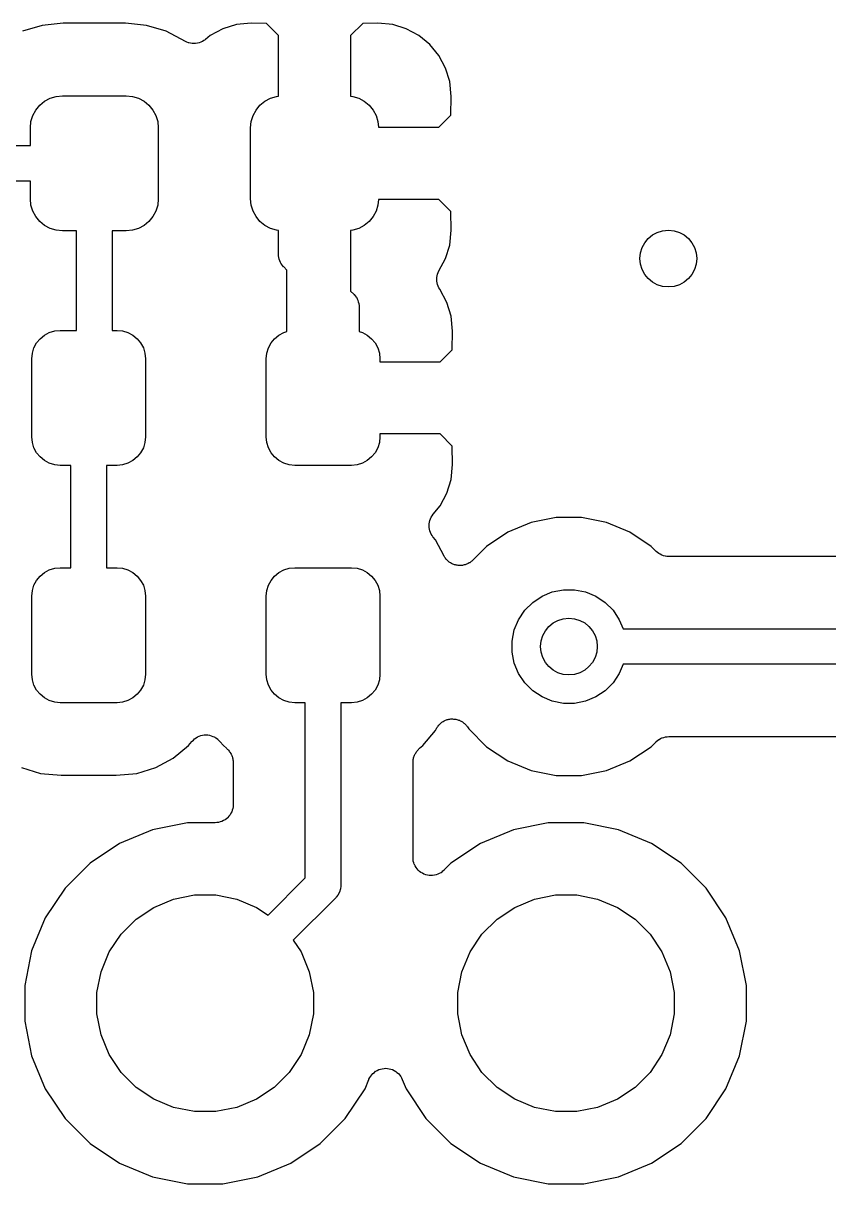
# Model space of a CAD drawing. Extents: x 103 to 213, y -152 to -90.
# Drawn here: x 199.85 to 205.52, y -123.8 to -115.63 of the extents above; entities that cross this region are included whole.
import ezdxf

# ---------------------------------------------------------------- set-up
doc = ezdxf.new("R2010")
doc.units = 0
doc.layers.add('BLACK', color=7, linetype='CONTINUOUS')

msp = doc.modelspace()

# ---------------------------------------------------------------- linework, layer by layer
at = {"layer": 'BLACK', "linetype": 'CONTINUOUS'}
for p, q in [((199.982, -115.649), (199.844, -115.691)), ((200.131, -115.634), (199.982, -115.649)), ((200.569, -115.634), (200.131, -115.634)), ((200.718, -115.649), (200.569, -115.634)), ((200.856, -115.691), (200.718, -115.649)), ((200.991, -115.763), (200.856, -115.691)), ((201.255, -115.673), (201.166, -115.721)), ((201.35, -115.644), (201.255, -115.673)), ((201.455, -115.634), (201.35, -115.644)), ((201.561, -115.636), (201.455, -115.634)), ((201.646, -115.721), (201.561, -115.636)), ((202.239, -115.636), (202.154, -115.721)), ((202.345, -115.634), (202.239, -115.636)), ((202.45, -115.644), (202.345, -115.634)), ((202.545, -115.673), (202.45, -115.644)), ((202.634, -115.721), (202.545, -115.673)), ((201.002, -115.767), (200.991, -115.763)), ((201.013, -115.772), (201.002, -115.767)), ((201.014, -115.772), (201.013, -115.772)), ((201.026, -115.775), (201.014, -115.772)), ((201.014, -115.772), (201.014, -115.772)), ((201.038, -115.777), (201.026, -115.775)), ((201.039, -115.777), (201.038, -115.777)), ((201.038, -115.777), (201.038, -115.777)), ((201.051, -115.777), (201.039, -115.777)), ((201.062, -115.777), (201.051, -115.777)), ((201.063, -115.777), (201.062, -115.777)), ((201.075, -115.775), (201.063, -115.777)), ((201.063, -115.777), (201.063, -115.777)), ((201.087, -115.773), (201.075, -115.775)), ((201.088, -115.772), (201.087, -115.772)), ((201.087, -115.772), (201.087, -115.773)), ((201.099, -115.768), (201.088, -115.772)), ((201.11, -115.763), (201.099, -115.768)), ((201.111, -115.763), (201.11, -115.763)), ((201.11, -115.763), (201.11, -115.763)), ((201.121, -115.756), (201.111, -115.763)), ((201.131, -115.75), (201.121, -115.756)), ((201.132, -115.749), (201.131, -115.749)), ((201.131, -115.749), (201.131, -115.749)), ((201.131, -115.749), (201.131, -115.749)), ((201.131, -115.749), (201.131, -115.75)), ((201.166, -115.721), (201.132, -115.749)), ((201.646, -116.148), (201.646, -115.721)), ((202.154, -115.721), (202.154, -116.148)), ((202.711, -115.784), (202.634, -115.721)), ((202.774, -115.861), (202.711, -115.784)), ((202.822, -115.95), (202.774, -115.861)), ((202.851, -116.045), (202.822, -115.95)), ((202.861, -116.15), (202.851, -116.045)), ((199.966, -116.211), (200, -116.183)), ((200, -116.183), (200.039, -116.162)), ((200.039, -116.162), (200.081, -116.149)), ((200.081, -116.149), (200.125, -116.145)), ((200.125, -116.145), (200.575, -116.145)), ((200.575, -116.145), (200.619, -116.149)), ((200.619, -116.149), (200.661, -116.162)), ((200.661, -116.162), (200.7, -116.183)), ((200.7, -116.183), (200.734, -116.211)), ((201.516, -116.211), (201.55, -116.183)), ((201.55, -116.183), (201.589, -116.162)), ((201.589, -116.162), (201.631, -116.149)), ((201.631, -116.149), (201.646, -116.148)), ((202.154, -116.148), (202.169, -116.149)), ((202.169, -116.149), (202.211, -116.162)), ((202.211, -116.162), (202.25, -116.183)), ((202.25, -116.183), (202.284, -116.211)), ((202.859, -116.281), (202.861, -116.15)), ((199.917, -116.284), (199.938, -116.245)), ((199.938, -116.245), (199.966, -116.211)), ((200.734, -116.211), (200.762, -116.245)), ((200.762, -116.245), (200.783, -116.284)), ((201.467, -116.284), (201.488, -116.245)), ((201.488, -116.245), (201.516, -116.211)), ((202.284, -116.211), (202.312, -116.245)), ((202.312, -116.245), (202.333, -116.284)), ((202.774, -116.366), (202.859, -116.281)), ((199.9, -116.37), (199.904, -116.326)), ((199.904, -116.326), (199.917, -116.284)), ((200.783, -116.284), (200.796, -116.326)), ((200.796, -116.326), (200.8, -116.37)), ((201.45, -116.37), (201.454, -116.326)), ((201.454, -116.326), (201.467, -116.284)), ((202.333, -116.284), (202.346, -116.326)), ((202.346, -116.326), (202.35, -116.366)), ((199.9, -116.495), (199.9, -116.37)), ((200.8, -116.37), (200.8, -116.87)), ((201.45, -116.87), (201.45, -116.37)), ((202.35, -116.366), (202.774, -116.366)), ((199.149, -116.495), (199.9, -116.495)), ((199.9, -116.745), (199.103, -116.745)), ((199.9, -116.87), (199.9, -116.745)), ((199.904, -116.914), (199.9, -116.87)), ((199.917, -116.956), (199.904, -116.914)), ((200.796, -116.914), (200.783, -116.956)), ((200.8, -116.87), (200.796, -116.914)), ((201.454, -116.914), (201.45, -116.87)), ((201.467, -116.956), (201.454, -116.914)), ((202.346, -116.914), (202.333, -116.956)), ((202.35, -116.874), (202.346, -116.914)), ((202.774, -116.874), (202.35, -116.874)), ((202.859, -116.959), (202.774, -116.874)), ((199.938, -116.995), (199.917, -116.956)), ((199.966, -117.029), (199.938, -116.995)), ((200.762, -116.995), (200.734, -117.029)), ((200.783, -116.956), (200.762, -116.995)), ((201.488, -116.995), (201.467, -116.956)), ((201.516, -117.029), (201.488, -116.995)), ((202.312, -116.995), (202.284, -117.029)), ((202.333, -116.956), (202.312, -116.995)), ((202.861, -117.09), (202.859, -116.959)), ((200, -117.057), (199.966, -117.029)), ((200.039, -117.078), (200, -117.057)), ((200.081, -117.091), (200.039, -117.078)), ((200.125, -117.095), (200.081, -117.091)), ((200.225, -117.095), (200.125, -117.095)), ((200.225, -117.795), (200.225, -117.095)), ((200.575, -117.095), (200.475, -117.095)), ((200.475, -117.095), (200.475, -117.795)), ((200.619, -117.091), (200.575, -117.095)), ((200.661, -117.078), (200.619, -117.091)), ((200.7, -117.057), (200.661, -117.078)), ((200.734, -117.029), (200.7, -117.057)), ((201.55, -117.057), (201.516, -117.029)), ((201.589, -117.078), (201.55, -117.057)), ((201.631, -117.091), (201.589, -117.078)), ((201.646, -117.092), (201.631, -117.091)), ((201.646, -117.259), (201.646, -117.092)), ((202.169, -117.091), (202.154, -117.092)), ((202.154, -117.092), (202.154, -117.519)), ((202.211, -117.078), (202.169, -117.091)), ((202.25, -117.057), (202.211, -117.078)), ((202.284, -117.029), (202.25, -117.057)), ((202.851, -117.195), (202.861, -117.09)), ((201.647, -117.27), (201.646, -117.259)), ((202.822, -117.29), (202.851, -117.195)), ((201.648, -117.282), (201.647, -117.27)), ((201.648, -117.283), (201.648, -117.282)), ((201.652, -117.295), (201.648, -117.283)), ((201.648, -117.283), (201.648, -117.283)), ((201.655, -117.306), (201.652, -117.295)), ((201.655, -117.307), (201.655, -117.306)), ((201.656, -117.307), (201.655, -117.307)), ((201.661, -117.318), (201.656, -117.307)), ((201.666, -117.328), (201.661, -117.318)), ((201.667, -117.328), (201.666, -117.328)), ((201.667, -117.329), (201.667, -117.328)), ((201.675, -117.338), (201.667, -117.329)), ((201.682, -117.347), (201.675, -117.338)), ((202.775, -117.377), (202.822, -117.29)), ((201.683, -117.348), (201.682, -117.347)), ((201.683, -117.349), (201.683, -117.348)), ((201.683, -117.348), (201.683, -117.348)), ((201.683, -117.348), (201.683, -117.348)), ((201.706, -117.371), (201.683, -117.349)), ((201.706, -117.803), (201.706, -117.371)), ((202.761, -117.423), (202.764, -117.411)), ((202.761, -117.424), (202.761, -117.423)), ((202.761, -117.423), (202.761, -117.423)), ((202.761, -117.436), (202.761, -117.424)), ((202.764, -117.411), (202.766, -117.4)), ((202.766, -117.399), (202.771, -117.388)), ((202.766, -117.4), (202.766, -117.399)), ((202.766, -117.399), (202.766, -117.399)), ((202.771, -117.388), (202.775, -117.377)), ((202.761, -117.448), (202.761, -117.436)), ((202.761, -117.449), (202.761, -117.448)), ((202.761, -117.448), (202.761, -117.448)), ((202.763, -117.46), (202.761, -117.449)), ((202.765, -117.472), (202.763, -117.46)), ((202.766, -117.473), (202.765, -117.472)), ((202.77, -117.484), (202.766, -117.473)), ((202.766, -117.473), (202.766, -117.473)), ((202.775, -117.495), (202.77, -117.484)), ((202.775, -117.496), (202.775, -117.495)), ((202.781, -117.505), (202.775, -117.496)), ((202.775, -117.496), (202.775, -117.496)), ((202.832, -117.6), (202.781, -117.505)), ((202.154, -117.519), (202.177, -117.541)), ((202.177, -117.541), (202.177, -117.542)), ((202.177, -117.542), (202.177, -117.542)), ((202.177, -117.542), (202.177, -117.542)), ((202.177, -117.542), (202.178, -117.543)), ((202.178, -117.543), (202.185, -117.552)), ((202.185, -117.552), (202.193, -117.561)), ((202.193, -117.561), (202.193, -117.562)), ((202.193, -117.562), (202.194, -117.562)), ((202.194, -117.562), (202.199, -117.573)), ((202.199, -117.573), (202.204, -117.583)), ((202.204, -117.583), (202.205, -117.583)), ((202.205, -117.583), (202.205, -117.584)), ((202.205, -117.584), (202.208, -117.595)), ((202.208, -117.595), (202.212, -117.607)), ((202.212, -117.607), (202.212, -117.607)), ((202.212, -117.607), (202.212, -117.608)), ((202.212, -117.608), (202.213, -117.62)), ((202.213, -117.62), (202.214, -117.631)), ((202.214, -117.631), (202.214, -117.803)), ((202.861, -117.695), (202.832, -117.6)), ((202.871, -117.8), (202.861, -117.695)), ((199.969, -117.854), (199.999, -117.829)), ((199.999, -117.829), (200.033, -117.81)), ((200.033, -117.81), (200.071, -117.799)), ((200.071, -117.799), (200.11, -117.795)), ((200.11, -117.795), (200.225, -117.795)), ((200.475, -117.795), (200.51, -117.795)), ((200.51, -117.795), (200.549, -117.799)), ((200.549, -117.799), (200.587, -117.81)), ((200.587, -117.81), (200.621, -117.829)), ((200.621, -117.829), (200.651, -117.854)), ((201.619, -117.854), (201.649, -117.829)), ((201.649, -117.829), (201.683, -117.81)), ((201.683, -117.81), (201.706, -117.803)), ((202.214, -117.803), (202.237, -117.81)), ((202.237, -117.81), (202.271, -117.829)), ((202.271, -117.829), (202.301, -117.854)), ((202.869, -117.931), (202.871, -117.8)), ((199.925, -117.918), (199.944, -117.884)), ((199.944, -117.884), (199.969, -117.854)), ((200.651, -117.854), (200.676, -117.884)), ((200.676, -117.884), (200.695, -117.918)), ((201.575, -117.918), (201.594, -117.884)), ((201.594, -117.884), (201.619, -117.854)), ((202.301, -117.854), (202.326, -117.884)), ((202.326, -117.884), (202.345, -117.918)), ((199.91, -117.995), (199.914, -117.956)), ((199.91, -118.545), (199.91, -117.995)), ((199.914, -117.956), (199.925, -117.918)), ((200.695, -117.918), (200.706, -117.956)), ((200.706, -117.956), (200.71, -117.995)), ((200.71, -117.995), (200.71, -118.545)), ((201.56, -117.995), (201.564, -117.956)), ((201.56, -118.545), (201.56, -117.995)), ((201.564, -117.956), (201.575, -117.918)), ((202.345, -117.918), (202.356, -117.956)), ((202.356, -117.956), (202.36, -117.995)), ((202.36, -117.995), (202.36, -118.016)), ((202.784, -118.016), (202.869, -117.931)), ((202.36, -118.016), (202.784, -118.016)), ((199.914, -118.584), (199.91, -118.545)), ((200.71, -118.545), (200.706, -118.584)), ((201.564, -118.584), (201.56, -118.545)), ((202.36, -118.545), (202.356, -118.584)), ((202.784, -118.524), (202.36, -118.524)), ((202.36, -118.524), (202.36, -118.545)), ((202.869, -118.609), (202.784, -118.524)), ((199.925, -118.622), (199.914, -118.584)), ((199.944, -118.656), (199.925, -118.622)), ((200.695, -118.622), (200.676, -118.656)), ((200.706, -118.584), (200.695, -118.622)), ((201.575, -118.622), (201.564, -118.584)), ((201.594, -118.656), (201.575, -118.622)), ((202.345, -118.622), (202.326, -118.656)), ((202.356, -118.584), (202.345, -118.622)), ((202.871, -118.74), (202.869, -118.609)), ((199.969, -118.686), (199.944, -118.656)), ((199.999, -118.711), (199.969, -118.686)), ((200.033, -118.73), (199.999, -118.711)), ((200.071, -118.741), (200.033, -118.73)), ((200.587, -118.73), (200.549, -118.741)), ((200.621, -118.711), (200.587, -118.73)), ((200.651, -118.686), (200.621, -118.711)), ((200.676, -118.656), (200.651, -118.686)), ((201.619, -118.686), (201.594, -118.656)), ((201.649, -118.711), (201.619, -118.686)), ((201.683, -118.73), (201.649, -118.711)), ((201.721, -118.741), (201.683, -118.73)), ((202.237, -118.73), (202.199, -118.741)), ((202.271, -118.711), (202.237, -118.73)), ((202.301, -118.686), (202.271, -118.711)), ((202.326, -118.656), (202.301, -118.686)), ((200.11, -118.745), (200.071, -118.741)), ((200.185, -118.745), (200.11, -118.745)), ((200.185, -119.465), (200.185, -118.745)), ((200.51, -118.745), (200.435, -118.745)), ((200.435, -118.745), (200.435, -119.465)), ((200.549, -118.741), (200.51, -118.745)), ((201.76, -118.745), (201.721, -118.741)), ((202.16, -118.745), (201.76, -118.745)), ((202.199, -118.741), (202.16, -118.745)), ((202.861, -118.845), (202.871, -118.74)), ((202.832, -118.94), (202.861, -118.845)), ((202.784, -119.029), (202.832, -118.94)), ((202.735, -119.089), (202.784, -119.029)), ((202.709, -119.145), (202.711, -119.133)), ((202.711, -119.133), (202.711, -119.132)), ((202.711, -119.132), (202.712, -119.132)), ((202.712, -119.132), (202.716, -119.121)), ((202.716, -119.121), (202.721, -119.11)), ((202.721, -119.109), (202.728, -119.099)), ((202.721, -119.11), (202.721, -119.109)), ((202.721, -119.11), (202.721, -119.11)), ((202.728, -119.099), (202.735, -119.089)), ((203.601, -119.112), (203.425, -119.147)), ((203.779, -119.112), (203.601, -119.112)), ((203.955, -119.147), (203.779, -119.112)), ((202.706, -119.156), (202.709, -119.145)), ((202.706, -119.157), (202.706, -119.156)), ((202.706, -119.169), (202.706, -119.157)), ((202.706, -119.157), (202.706, -119.157)), ((202.706, -119.181), (202.706, -119.169)), ((202.706, -119.182), (202.706, -119.181)), ((202.706, -119.181), (202.706, -119.181)), ((202.709, -119.194), (202.706, -119.182)), ((202.711, -119.205), (202.709, -119.194)), ((202.711, -119.206), (202.711, -119.205)), ((202.715, -119.217), (202.711, -119.206)), ((202.711, -119.206), (202.711, -119.206)), ((202.72, -119.228), (202.715, -119.217)), ((203.26, -119.215), (203.111, -119.315)), ((203.425, -119.147), (203.26, -119.215)), ((204.12, -119.215), (203.955, -119.147)), ((204.269, -119.315), (204.12, -119.215)), ((202.72, -119.229), (202.72, -119.228)), ((202.727, -119.239), (202.72, -119.229)), ((202.72, -119.229), (202.72, -119.229)), ((202.733, -119.249), (202.727, -119.239)), ((202.734, -119.25), (202.733, -119.249)), ((202.735, -119.251), (202.734, -119.25)), ((202.734, -119.25), (202.734, -119.25)), ((202.734, -119.25), (202.734, -119.25)), ((202.751, -119.27), (202.735, -119.251)), ((202.811, -119.383), (202.751, -119.27)), ((202.814, -119.388), (202.811, -119.383)), ((203.111, -119.315), (203.013, -119.413)), ((204.304, -119.35), (204.269, -119.315)), ((204.313, -119.357), (204.304, -119.35)), ((204.322, -119.365), (204.313, -119.357)), ((204.323, -119.365), (204.322, -119.365)), ((204.323, -119.366), (204.323, -119.365)), ((204.333, -119.371), (204.323, -119.366)), ((204.344, -119.377), (204.333, -119.371)), ((204.345, -119.377), (204.344, -119.377)), ((204.344, -119.377), (204.344, -119.377)), ((204.356, -119.381), (204.345, -119.377)), ((204.367, -119.384), (204.356, -119.381)), ((204.368, -119.384), (204.367, -119.384)), ((204.369, -119.384), (204.368, -119.384)), ((204.38, -119.386), (204.369, -119.384)), ((204.392, -119.387), (204.38, -119.386)), ((200.071, -119.469), (200.11, -119.465)), ((200.11, -119.465), (200.185, -119.465)), ((200.435, -119.465), (200.51, -119.465)), ((200.51, -119.465), (200.549, -119.469)), ((201.721, -119.469), (201.76, -119.465)), ((201.76, -119.465), (202.16, -119.465)), ((202.16, -119.465), (202.199, -119.469)), ((202.817, -119.393), (202.814, -119.388)), ((202.821, -119.398), (202.817, -119.393)), ((202.825, -119.404), (202.821, -119.398)), ((202.829, -119.408), (202.825, -119.404)), ((202.833, -119.412), (202.829, -119.408)), ((202.838, -119.417), (202.833, -119.412)), ((202.842, -119.421), (202.838, -119.417)), ((202.847, -119.425), (202.842, -119.421)), ((202.852, -119.428), (202.847, -119.425)), ((202.857, -119.431), (202.852, -119.428)), ((202.863, -119.435), (202.857, -119.431)), ((202.868, -119.437), (202.863, -119.435)), ((202.873, -119.44), (202.868, -119.437)), ((202.88, -119.442), (202.873, -119.44)), ((202.886, -119.445), (202.88, -119.442)), ((202.891, -119.446), (202.886, -119.445)), ((202.897, -119.448), (202.891, -119.446)), ((202.904, -119.448), (202.897, -119.448)), ((202.91, -119.45), (202.904, -119.448)), ((202.916, -119.45), (202.91, -119.45)), ((202.922, -119.45), (202.916, -119.45)), ((202.928, -119.45), (202.922, -119.45)), ((202.935, -119.45), (202.928, -119.45)), ((202.941, -119.449), (202.935, -119.45)), ((202.946, -119.448), (202.941, -119.449)), ((202.953, -119.446), (202.946, -119.448)), ((202.959, -119.445), (202.953, -119.446)), ((202.965, -119.443), (202.959, -119.445)), ((202.97, -119.441), (202.965, -119.443)), ((202.976, -119.438), (202.97, -119.441)), ((202.982, -119.436), (202.976, -119.438)), ((202.987, -119.432), (202.982, -119.436)), ((202.992, -119.43), (202.987, -119.432)), ((202.997, -119.426), (202.992, -119.43)), ((203.003, -119.422), (202.997, -119.426)), ((203.007, -119.418), (203.003, -119.422)), ((203.012, -119.414), (203.007, -119.418)), ((203.013, -119.413), (203.012, -119.414)), ((204.393, -119.387), (204.392, -119.387)), ((204.394, -119.387), (204.393, -119.387)), ((204.393, -119.387), (204.393, -119.387)), ((204.393, -119.387), (204.393, -119.387)), ((206.844, -119.387), (204.394, -119.387)), ((199.944, -119.554), (199.969, -119.524)), ((199.969, -119.524), (199.999, -119.499)), ((199.999, -119.499), (200.033, -119.48)), ((200.033, -119.48), (200.071, -119.469)), ((200.549, -119.469), (200.587, -119.48)), ((200.587, -119.48), (200.621, -119.499)), ((200.621, -119.499), (200.651, -119.524)), ((200.651, -119.524), (200.676, -119.554)), ((201.594, -119.554), (201.619, -119.524)), ((201.619, -119.524), (201.649, -119.499)), ((201.649, -119.499), (201.683, -119.48)), ((201.683, -119.48), (201.721, -119.469)), ((202.199, -119.469), (202.237, -119.48)), ((202.237, -119.48), (202.271, -119.499)), ((202.271, -119.499), (202.301, -119.524)), ((202.301, -119.524), (202.326, -119.554)), ((199.91, -119.665), (199.914, -119.626)), ((199.914, -119.626), (199.925, -119.588)), ((199.925, -119.588), (199.944, -119.554)), ((200.676, -119.554), (200.695, -119.588)), ((200.695, -119.588), (200.706, -119.626)), ((200.706, -119.626), (200.71, -119.665)), ((201.56, -119.665), (201.564, -119.626)), ((201.564, -119.626), (201.575, -119.588)), ((201.575, -119.588), (201.594, -119.554)), ((202.326, -119.554), (202.345, -119.588)), ((202.345, -119.588), (202.356, -119.626)), ((202.356, -119.626), (202.36, -119.665)), ((203.573, -119.635), (203.651, -119.62)), ((203.651, -119.62), (203.729, -119.62)), ((203.729, -119.62), (203.807, -119.635)), ((199.91, -120.215), (199.91, -119.665)), ((200.71, -119.665), (200.71, -120.215)), ((201.56, -120.215), (201.56, -119.665)), ((202.36, -119.665), (202.36, -120.215)), ((203.379, -119.765), (203.435, -119.709)), ((203.435, -119.709), (203.501, -119.666)), ((203.501, -119.666), (203.573, -119.635)), ((203.807, -119.635), (203.879, -119.666)), ((203.879, -119.666), (203.945, -119.709)), ((203.945, -119.709), (204.001, -119.765)), ((203.336, -119.831), (203.379, -119.765)), ((204.001, -119.765), (204.044, -119.831)), ((203.305, -119.903), (203.336, -119.831)), ((204.044, -119.831), (204.071, -119.895)), ((203.29, -119.981), (203.305, -119.903)), ((204.071, -119.895), (207.42, -119.895)), ((203.29, -120.059), (203.29, -119.981)), ((203.305, -120.137), (203.29, -120.059)), ((203.336, -120.209), (203.305, -120.137)), ((204.071, -120.145), (204.044, -120.209)), ((207.422, -120.145), (204.071, -120.145)), ((199.914, -120.254), (199.91, -120.215)), ((199.925, -120.292), (199.914, -120.254)), ((200.706, -120.254), (200.695, -120.292)), ((200.71, -120.215), (200.706, -120.254)), ((201.564, -120.254), (201.56, -120.215)), ((201.575, -120.292), (201.564, -120.254)), ((202.356, -120.254), (202.345, -120.292)), ((202.36, -120.215), (202.356, -120.254)), ((203.379, -120.275), (203.336, -120.209)), ((203.435, -120.331), (203.379, -120.275)), ((204.001, -120.275), (203.945, -120.331)), ((204.044, -120.209), (204.001, -120.275)), ((199.944, -120.326), (199.925, -120.292)), ((199.969, -120.356), (199.944, -120.326)), ((199.999, -120.381), (199.969, -120.356)), ((200.651, -120.356), (200.621, -120.381)), ((200.676, -120.326), (200.651, -120.356)), ((200.695, -120.292), (200.676, -120.326)), ((201.594, -120.326), (201.575, -120.292)), ((201.619, -120.356), (201.594, -120.326)), ((201.649, -120.381), (201.619, -120.356)), ((202.301, -120.356), (202.271, -120.381)), ((202.326, -120.326), (202.301, -120.356)), ((202.345, -120.292), (202.326, -120.326)), ((203.501, -120.374), (203.435, -120.331)), ((203.945, -120.331), (203.879, -120.374)), ((200.033, -120.4), (199.999, -120.381)), ((200.071, -120.411), (200.033, -120.4)), ((200.11, -120.415), (200.071, -120.411)), ((200.51, -120.415), (200.11, -120.415)), ((200.549, -120.411), (200.51, -120.415)), ((200.587, -120.4), (200.549, -120.411)), ((200.621, -120.381), (200.587, -120.4)), ((201.683, -120.4), (201.649, -120.381)), ((201.721, -120.411), (201.683, -120.4)), ((201.76, -120.415), (201.721, -120.411)), ((201.835, -120.415), (201.76, -120.415)), ((201.835, -121.648), (201.835, -120.415)), ((202.16, -120.415), (202.085, -120.415)), ((202.085, -120.415), (202.085, -121.694)), ((202.199, -120.411), (202.16, -120.415)), ((202.237, -120.4), (202.199, -120.411)), ((202.271, -120.381), (202.237, -120.4)), ((203.573, -120.405), (203.501, -120.374)), ((203.651, -120.42), (203.573, -120.405)), ((203.729, -120.42), (203.651, -120.42)), ((203.807, -120.405), (203.729, -120.42)), ((203.879, -120.374), (203.807, -120.405)), ((202.852, -120.531), (202.859, -120.529)), ((202.859, -120.529), (202.865, -120.529)), ((202.865, -120.529), (202.871, -120.529)), ((202.871, -120.529), (202.877, -120.53)), ((202.877, -120.53), (202.884, -120.53)), ((202.884, -120.53), (202.889, -120.531)), ((202.662, -120.717), (202.751, -120.61)), ((202.751, -120.61), (202.758, -120.596)), ((202.758, -120.596), (202.759, -120.594)), ((202.759, -120.594), (202.762, -120.59)), ((202.762, -120.59), (202.765, -120.584)), ((202.765, -120.584), (202.769, -120.579)), ((202.769, -120.579), (202.773, -120.574)), ((202.773, -120.574), (202.777, -120.57)), ((202.777, -120.57), (202.781, -120.565)), ((202.781, -120.565), (202.786, -120.561)), ((202.786, -120.561), (202.791, -120.557)), ((202.791, -120.557), (202.796, -120.553)), ((202.796, -120.553), (202.8, -120.55)), ((202.8, -120.55), (202.806, -120.547)), ((202.806, -120.547), (202.811, -120.543)), ((202.811, -120.543), (202.817, -120.541)), ((202.817, -120.541), (202.822, -120.538)), ((202.822, -120.538), (202.828, -120.536)), ((202.828, -120.536), (202.834, -120.534)), ((202.834, -120.534), (202.84, -120.533)), ((202.84, -120.533), (202.846, -120.531)), ((202.846, -120.531), (202.852, -120.531)), ((202.889, -120.531), (202.895, -120.531)), ((202.895, -120.531), (202.902, -120.533)), ((202.902, -120.533), (202.908, -120.535)), ((202.908, -120.535), (202.913, -120.537)), ((202.913, -120.537), (202.919, -120.539)), ((202.919, -120.539), (202.925, -120.542)), ((202.925, -120.542), (202.931, -120.544)), ((202.931, -120.544), (202.936, -120.548)), ((202.936, -120.548), (202.941, -120.55)), ((202.941, -120.55), (202.946, -120.555)), ((202.946, -120.555), (202.951, -120.558)), ((202.951, -120.558), (202.955, -120.562)), ((202.955, -120.562), (202.96, -120.566)), ((202.96, -120.566), (202.964, -120.571)), ((202.964, -120.571), (202.969, -120.576)), ((202.969, -120.576), (202.972, -120.581)), ((202.972, -120.581), (202.976, -120.585)), ((202.976, -120.585), (202.985, -120.599)), ((202.985, -120.599), (203.111, -120.725)), ((201.012, -120.717), (201.037, -120.688)), ((201.037, -120.687), (201.038, -120.686)), ((201.037, -120.688), (201.037, -120.687)), ((201.037, -120.687), (201.037, -120.687)), ((201.037, -120.687), (201.037, -120.687)), ((201.038, -120.686), (201.047, -120.678)), ((201.047, -120.678), (201.055, -120.669)), ((201.055, -120.669), (201.055, -120.669)), ((201.055, -120.669), (201.056, -120.669)), ((201.056, -120.669), (201.066, -120.662)), ((201.066, -120.662), (201.076, -120.656)), ((201.076, -120.656), (201.077, -120.655)), ((201.076, -120.656), (201.076, -120.656)), ((201.077, -120.655), (201.088, -120.651)), ((201.088, -120.651), (201.099, -120.646)), ((201.099, -120.646), (201.099, -120.646)), ((201.099, -120.646), (201.1, -120.646)), ((201.1, -120.646), (201.111, -120.644)), ((201.111, -120.644), (201.123, -120.642)), ((201.123, -120.642), (201.123, -120.642)), ((201.123, -120.642), (201.124, -120.642)), ((201.124, -120.642), (201.136, -120.642)), ((201.136, -120.642), (201.148, -120.642)), ((201.148, -120.642), (201.148, -120.642)), ((201.148, -120.642), (201.149, -120.642)), ((201.149, -120.642), (201.16, -120.644)), ((201.16, -120.644), (201.172, -120.647)), ((201.172, -120.647), (201.173, -120.647)), ((201.173, -120.647), (201.173, -120.647)), ((201.173, -120.647), (201.184, -120.652)), ((201.184, -120.652), (201.195, -120.656)), ((201.195, -120.656), (201.195, -120.656)), ((201.195, -120.656), (201.196, -120.657)), ((201.196, -120.657), (201.206, -120.663)), ((201.206, -120.663), (201.216, -120.67)), ((201.216, -120.67), (201.216, -120.67)), ((201.216, -120.67), (201.216, -120.671)), ((201.216, -120.671), (201.225, -120.679)), ((201.225, -120.679), (201.233, -120.688)), ((201.233, -120.688), (201.258, -120.717)), ((204.269, -120.725), (204.304, -120.69)), ((204.304, -120.69), (204.305, -120.689)), ((204.304, -120.69), (204.304, -120.69)), ((204.304, -120.69), (204.304, -120.69)), ((204.304, -120.69), (204.304, -120.69)), ((204.305, -120.689), (204.314, -120.682)), ((204.314, -120.682), (204.323, -120.674)), ((204.323, -120.674), (204.324, -120.674)), ((204.324, -120.674), (204.325, -120.673)), ((204.325, -120.673), (204.335, -120.668)), ((204.335, -120.668), (204.345, -120.663)), ((204.345, -120.663), (204.346, -120.662)), ((204.346, -120.662), (204.347, -120.662)), ((204.347, -120.662), (204.358, -120.659)), ((204.358, -120.659), (204.369, -120.655)), ((204.369, -120.655), (204.37, -120.655)), ((204.37, -120.655), (204.382, -120.654)), ((204.37, -120.655), (204.37, -120.655)), ((204.382, -120.654), (204.394, -120.653)), ((204.394, -120.653), (207.06, -120.653)), ((200.905, -120.806), (201.012, -120.717)), ((201.258, -120.717), (201.281, -120.736)), ((201.281, -120.736), (201.282, -120.737)), ((201.282, -120.737), (201.286, -120.741)), ((201.286, -120.741), (201.29, -120.745)), ((201.29, -120.745), (201.294, -120.75)), ((201.294, -120.75), (201.299, -120.755)), ((201.299, -120.755), (201.302, -120.76)), ((201.302, -120.76), (201.306, -120.764)), ((201.306, -120.764), (201.309, -120.77)), ((201.309, -120.77), (201.313, -120.776)), ((202.606, -120.779), (202.608, -120.774)), ((202.608, -120.774), (202.612, -120.769)), ((202.612, -120.769), (202.615, -120.763)), ((202.615, -120.763), (202.619, -120.758)), ((202.619, -120.758), (202.622, -120.754)), ((202.622, -120.754), (202.627, -120.749)), ((202.627, -120.749), (202.631, -120.744)), ((202.631, -120.744), (202.635, -120.74)), ((202.635, -120.74), (202.639, -120.736)), ((202.639, -120.736), (202.662, -120.717)), ((203.111, -120.725), (203.26, -120.825)), ((204.12, -120.825), (204.269, -120.725)), ((200.782, -120.871), (200.905, -120.806)), ((201.313, -120.776), (201.315, -120.781)), ((201.315, -120.781), (201.317, -120.786)), ((201.317, -120.786), (201.319, -120.793)), ((201.319, -120.793), (201.322, -120.799)), ((201.322, -120.799), (201.323, -120.804)), ((201.323, -120.804), (201.325, -120.81)), ((201.325, -120.81), (201.325, -120.817)), ((201.325, -120.817), (201.327, -120.823)), ((201.327, -120.823), (201.326, -120.829)), ((201.326, -120.829), (201.327, -120.834)), ((201.327, -120.834), (201.327, -121.133)), ((202.593, -120.833), (202.594, -120.827)), ((202.593, -120.834), (202.593, -120.833)), ((202.593, -121.504), (202.593, -120.834)), ((202.594, -120.821), (202.595, -120.815)), ((202.594, -120.827), (202.594, -120.821)), ((202.595, -120.815), (202.596, -120.808)), ((202.596, -120.808), (202.597, -120.803)), ((202.597, -120.803), (202.599, -120.797)), ((202.599, -120.797), (202.601, -120.791)), ((202.601, -120.791), (202.603, -120.784)), ((202.603, -120.784), (202.606, -120.779)), ((203.26, -120.825), (203.425, -120.893)), ((203.955, -120.893), (204.12, -120.825)), ((199.838, -120.871), (199.971, -120.912)), ((199.971, -120.912), (200.116, -120.926)), ((200.116, -120.926), (200.504, -120.926)), ((200.504, -120.926), (200.649, -120.912)), ((200.649, -120.912), (200.782, -120.871)), ((203.425, -120.893), (203.601, -120.928)), ((203.601, -120.928), (203.779, -120.928)), ((203.779, -120.928), (203.955, -120.893)), ((201.317, -121.183), (201.311, -121.193)), ((201.321, -121.171), (201.317, -121.182)), ((201.317, -121.182), (201.317, -121.183)), ((201.317, -121.183), (201.317, -121.183)), ((201.324, -121.159), (201.321, -121.171)), ((201.326, -121.147), (201.324, -121.159)), ((201.324, -121.159), (201.324, -121.159)), ((201.324, -121.159), (201.324, -121.159)), ((201.327, -121.135), (201.326, -121.147)), ((201.327, -121.133), (201.327, -121.134)), ((201.327, -121.134), (201.327, -121.134)), ((201.327, -121.134), (201.327, -121.134)), ((201.327, -121.134), (201.327, -121.135)), ((201.005, -121.26), (200.76, -121.309)), ((201.2, -121.26), (201.005, -121.26)), ((201.212, -121.259), (201.2, -121.26)), ((201.224, -121.258), (201.212, -121.259)), ((201.225, -121.258), (201.224, -121.258)), ((201.224, -121.258), (201.224, -121.258)), ((201.236, -121.254), (201.225, -121.258)), ((201.248, -121.251), (201.236, -121.254)), ((201.259, -121.245), (201.248, -121.25)), ((201.248, -121.25), (201.248, -121.251)), ((201.248, -121.251), (201.248, -121.251)), ((201.27, -121.239), (201.259, -121.245)), ((201.28, -121.231), (201.27, -121.239)), ((201.27, -121.239), (201.27, -121.239)), ((201.27, -121.239), (201.27, -121.239)), ((201.289, -121.224), (201.28, -121.231)), ((201.297, -121.214), (201.289, -121.223)), ((201.289, -121.223), (201.289, -121.223)), ((201.289, -121.223), (201.289, -121.224)), ((201.305, -121.205), (201.297, -121.214)), ((201.311, -121.193), (201.305, -121.204)), ((201.305, -121.204), (201.305, -121.204)), ((201.305, -121.204), (201.305, -121.205)), ((203.545, -121.26), (203.3, -121.309)), ((203.795, -121.26), (203.545, -121.26)), ((204.04, -121.309), (203.795, -121.26)), ((200.76, -121.309), (200.528, -121.405)), ((203.3, -121.309), (203.068, -121.405)), ((204.272, -121.405), (204.04, -121.309)), ((200.528, -121.405), (200.32, -121.544)), ((203.068, -121.405), (202.86, -121.544)), ((204.48, -121.544), (204.272, -121.405)), ((202.594, -121.517), (202.593, -121.504)), ((200.32, -121.544), (200.144, -121.72)), ((202.595, -121.529), (202.594, -121.517)), ((202.599, -121.541), (202.595, -121.529)), ((202.595, -121.529), (202.595, -121.529)), ((202.595, -121.529), (202.595, -121.529)), ((202.602, -121.552), (202.599, -121.541)), ((202.603, -121.553), (202.602, -121.552)), ((202.608, -121.563), (202.603, -121.553)), ((202.603, -121.553), (202.603, -121.553)), ((202.614, -121.574), (202.608, -121.563)), ((202.614, -121.575), (202.614, -121.574)), ((202.614, -121.574), (202.614, -121.574)), ((202.622, -121.584), (202.614, -121.575)), ((202.63, -121.594), (202.622, -121.584)), ((202.86, -121.544), (202.81, -121.594)), ((204.656, -121.72), (204.48, -121.544)), ((201.573, -121.91), (201.835, -121.648)), ((202.639, -121.602), (202.63, -121.594)), ((202.63, -121.594), (202.63, -121.594)), ((202.63, -121.594), (202.63, -121.594)), ((202.649, -121.609), (202.639, -121.602)), ((202.649, -121.61), (202.649, -121.609)), ((202.649, -121.609), (202.649, -121.609)), ((202.66, -121.615), (202.649, -121.61)), ((202.67, -121.621), (202.66, -121.615)), ((202.671, -121.621), (202.67, -121.621)), ((202.682, -121.625), (202.671, -121.621)), ((202.671, -121.621), (202.671, -121.621)), ((202.694, -121.629), (202.682, -121.625)), ((202.707, -121.63), (202.694, -121.629)), ((202.694, -121.629), (202.694, -121.629)), ((202.694, -121.629), (202.694, -121.629)), ((202.719, -121.631), (202.707, -121.63)), ((202.731, -121.63), (202.719, -121.631)), ((202.719, -121.631), (202.719, -121.631)), ((202.719, -121.631), (202.719, -121.631)), ((202.743, -121.629), (202.731, -121.63)), ((202.744, -121.629), (202.743, -121.629)), ((202.755, -121.626), (202.744, -121.629)), ((202.744, -121.629), (202.744, -121.629)), ((202.767, -121.622), (202.755, -121.626)), ((202.768, -121.622), (202.767, -121.622)), ((202.767, -121.622), (202.767, -121.622)), ((202.778, -121.616), (202.768, -121.622)), ((202.789, -121.611), (202.778, -121.616)), ((202.79, -121.611), (202.789, -121.611)), ((202.789, -121.611), (202.789, -121.611)), ((202.799, -121.603), (202.79, -121.611)), ((202.809, -121.595), (202.799, -121.603)), ((202.81, -121.594), (202.809, -121.595)), ((202.809, -121.595), (202.809, -121.595)), ((202.809, -121.595), (202.809, -121.595)), ((202.809, -121.595), (202.809, -121.595)), ((200.144, -121.72), (200.005, -121.928)), ((202.076, -121.748), (202.064, -121.77)), ((202.083, -121.725), (202.076, -121.748)), ((202.085, -121.706), (202.083, -121.725)), ((202.085, -121.694), (202.086, -121.7)), ((202.086, -121.7), (202.085, -121.706)), ((202.085, -121.706), (202.085, -121.706)), ((204.795, -121.928), (204.656, -121.72)), ((200.769, -121.855), (200.908, -121.797)), ((200.908, -121.797), (201.055, -121.768)), ((201.055, -121.768), (201.205, -121.768)), ((201.205, -121.768), (201.352, -121.797)), ((201.352, -121.797), (201.491, -121.855)), ((202.044, -121.793), (201.75, -122.087)), ((202.049, -121.789), (202.044, -121.793)), ((202.053, -121.784), (202.049, -121.789)), ((202.064, -121.77), (202.053, -121.784)), ((202.053, -121.784), (202.053, -121.784)), ((202.064, -121.77), (202.064, -121.77)), ((203.309, -121.855), (203.448, -121.797)), ((203.448, -121.797), (203.595, -121.768)), ((203.595, -121.768), (203.745, -121.768)), ((203.745, -121.768), (203.892, -121.797)), ((203.892, -121.797), (204.031, -121.855)), ((200.644, -121.938), (200.769, -121.855)), ((201.491, -121.855), (201.573, -121.91)), ((203.184, -121.938), (203.309, -121.855)), ((204.031, -121.855), (204.156, -121.938)), ((200.005, -121.928), (199.909, -122.16)), ((200.538, -122.044), (200.644, -121.938)), ((203.078, -122.044), (203.184, -121.938)), ((204.156, -121.938), (204.262, -122.044)), ((204.891, -122.16), (204.795, -121.928)), ((200.455, -122.169), (200.538, -122.044)), ((202.995, -122.169), (203.078, -122.044)), ((204.262, -122.044), (204.345, -122.169)), ((199.909, -122.16), (199.86, -122.405)), ((201.75, -122.087), (201.805, -122.169)), ((204.94, -122.405), (204.891, -122.16)), ((200.397, -122.308), (200.455, -122.169)), ((201.805, -122.169), (201.863, -122.308)), ((202.937, -122.308), (202.995, -122.169)), ((204.345, -122.169), (204.403, -122.308)), ((200.368, -122.455), (200.397, -122.308)), ((201.863, -122.308), (201.892, -122.455)), ((202.908, -122.455), (202.937, -122.308)), ((204.403, -122.308), (204.432, -122.455)), ((199.86, -122.405), (199.86, -122.655)), ((204.94, -122.655), (204.94, -122.405)), ((200.368, -122.605), (200.368, -122.455)), ((201.892, -122.455), (201.892, -122.605)), ((202.908, -122.605), (202.908, -122.455)), ((204.432, -122.455), (204.432, -122.605)), ((200.397, -122.752), (200.368, -122.605)), ((201.892, -122.605), (201.863, -122.752)), ((202.937, -122.752), (202.908, -122.605)), ((204.432, -122.605), (204.403, -122.752)), ((199.86, -122.655), (199.909, -122.9)), ((204.891, -122.9), (204.94, -122.655)), ((200.455, -122.891), (200.397, -122.752)), ((201.863, -122.752), (201.805, -122.891)), ((202.995, -122.891), (202.937, -122.752)), ((204.403, -122.752), (204.345, -122.891)), ((200.538, -123.016), (200.455, -122.891)), ((201.805, -122.891), (201.722, -123.016)), ((203.078, -123.016), (202.995, -122.891)), ((204.345, -122.891), (204.262, -123.016)), ((199.909, -122.9), (200.005, -123.132)), ((204.795, -123.132), (204.891, -122.9)), ((200.644, -123.122), (200.538, -123.016)), ((201.722, -123.016), (201.616, -123.122)), ((202.283, -123.064), (202.289, -123.053)), ((202.289, -123.053), (202.295, -123.043)), ((202.295, -123.043), (202.303, -123.033)), ((202.295, -123.043), (202.295, -123.043)), ((202.295, -123.043), (202.295, -123.043)), ((202.303, -123.033), (202.311, -123.024)), ((202.311, -123.024), (202.321, -123.016)), ((202.311, -123.024), (202.311, -123.024)), ((202.311, -123.024), (202.311, -123.024)), ((202.321, -123.016), (202.33, -123.008)), ((202.33, -123.008), (202.33, -123.008)), ((202.33, -123.008), (202.331, -123.008)), ((202.331, -123.008), (202.341, -123.003)), ((202.341, -123.003), (202.352, -122.997)), ((202.352, -122.997), (202.352, -122.997)), ((202.352, -122.997), (202.353, -122.997)), ((202.353, -122.997), (202.364, -122.993)), ((202.364, -122.993), (202.376, -122.99)), ((202.376, -122.99), (202.389, -122.989)), ((202.376, -122.99), (202.376, -122.99)), ((202.376, -122.99), (202.376, -122.99)), ((202.389, -122.989), (202.401, -122.987)), ((202.401, -122.987), (202.401, -122.988)), ((202.401, -122.988), (202.401, -122.987)), ((202.401, -122.987), (202.413, -122.989)), ((202.413, -122.989), (202.425, -122.99)), ((202.425, -122.99), (202.426, -122.99)), ((202.426, -122.99), (202.426, -122.99)), ((202.426, -122.99), (202.437, -122.994)), ((202.437, -122.994), (202.449, -122.997)), ((202.449, -122.997), (202.449, -122.997)), ((202.449, -122.997), (202.449, -122.997)), ((202.449, -122.997), (202.46, -123.003)), ((202.46, -123.003), (202.471, -123.009)), ((202.471, -123.009), (202.471, -123.009)), ((202.471, -123.009), (202.471, -123.009)), ((202.471, -123.009), (202.48, -123.017)), ((202.48, -123.017), (202.49, -123.025)), ((202.49, -123.025), (202.49, -123.025)), ((202.49, -123.025), (202.49, -123.025)), ((202.49, -123.025), (202.498, -123.034)), ((202.498, -123.034), (202.506, -123.044)), ((202.506, -123.044), (202.506, -123.044)), ((202.506, -123.044), (202.506, -123.044)), ((202.506, -123.044), (202.511, -123.055)), ((202.511, -123.055), (202.517, -123.066)), ((203.184, -123.122), (203.078, -123.016)), ((204.262, -123.016), (204.156, -123.122)), ((200.005, -123.132), (200.144, -123.34)), ((200.769, -123.205), (200.644, -123.122)), ((201.616, -123.122), (201.491, -123.205)), ((202.116, -123.34), (202.255, -123.132)), ((202.255, -123.132), (202.283, -123.066)), ((202.283, -123.065), (202.283, -123.064)), ((202.283, -123.066), (202.283, -123.065)), ((202.283, -123.065), (202.283, -123.065)), ((202.283, -123.065), (202.283, -123.065)), ((202.517, -123.066), (202.545, -123.132)), ((202.545, -123.132), (202.684, -123.34)), ((203.309, -123.205), (203.184, -123.122)), ((204.156, -123.122), (204.031, -123.205)), ((204.656, -123.34), (204.795, -123.132)), ((200.908, -123.263), (200.769, -123.205)), ((201.491, -123.205), (201.352, -123.263)), ((203.448, -123.263), (203.309, -123.205)), ((204.031, -123.205), (203.892, -123.263)), ((201.055, -123.292), (200.908, -123.263)), ((201.205, -123.292), (201.055, -123.292)), ((201.352, -123.263), (201.205, -123.292)), ((203.595, -123.292), (203.448, -123.263)), ((203.745, -123.292), (203.595, -123.292)), ((203.892, -123.263), (203.745, -123.292)), ((200.144, -123.34), (200.32, -123.516)), ((201.94, -123.516), (202.116, -123.34)), ((202.684, -123.34), (202.86, -123.516)), ((204.48, -123.516), (204.656, -123.34)), ((200.32, -123.516), (200.528, -123.655)), ((201.732, -123.655), (201.94, -123.516)), ((202.86, -123.516), (203.068, -123.655)), ((204.272, -123.655), (204.48, -123.516)), ((200.528, -123.655), (200.76, -123.751)), ((201.5, -123.751), (201.732, -123.655)), ((203.068, -123.655), (203.3, -123.751)), ((204.04, -123.751), (204.272, -123.655)), ((200.76, -123.751), (201.005, -123.8)), ((201.255, -123.8), (201.5, -123.751)), ((203.3, -123.751), (203.545, -123.8)), ((203.795, -123.8), (204.04, -123.751)), ((201.005, -123.8), (201.255, -123.8)), ((203.545, -123.8), (203.795, -123.8))]:
    msp.add_line(p, q, dxfattribs=at)
at = {"layer": 'BLACK'}
for centre in [(204.39, -117.29), (203.69, -120.02)]:
    msp.add_circle(centre, 0.2, dxfattribs=at)

doc.saveas('drawing.dxf')
